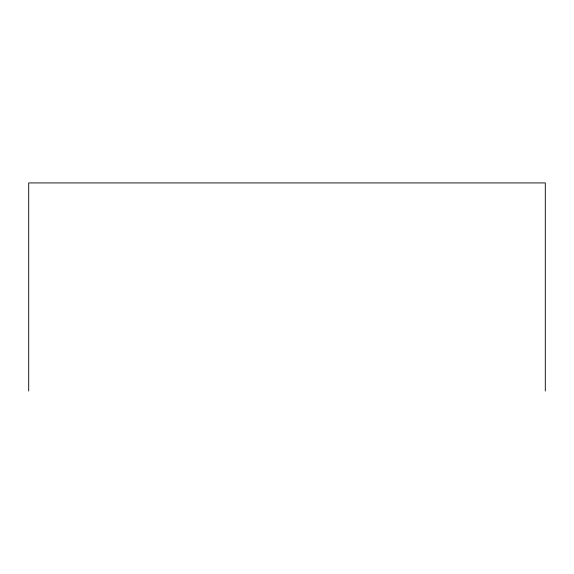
<?xml version="1.0" encoding="UTF-8"?>
<svg xmlns="http://www.w3.org/2000/svg" width="574" height="574" viewBox="0 0 574 574"><rect width="100%" height="100%" fill="white"/><g stroke="black" fill="none" stroke-linecap="round" stroke-linejoin="round"><path stroke-width="0.86" d="M545.3 391.073L545.3 182.927L28.7 182.927L28.7 391.073"/></g></svg>
